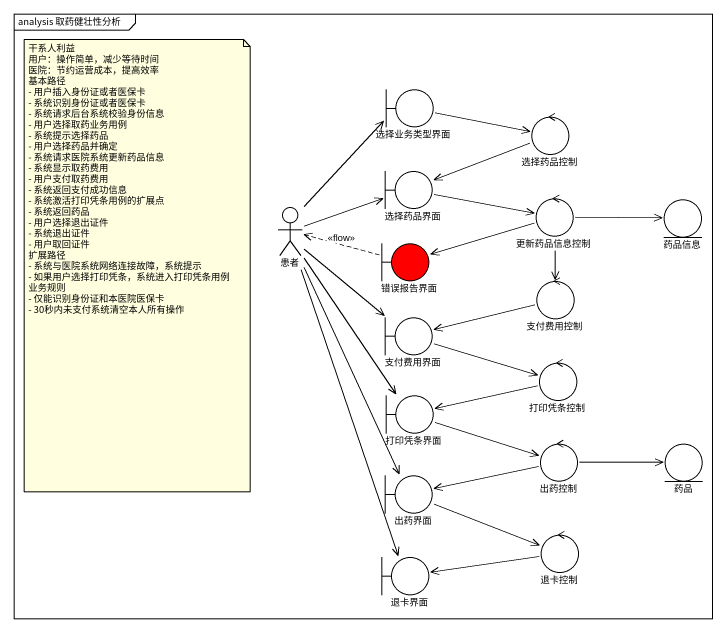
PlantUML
@startuml
mainframe analysis 取药健壮性分析
boundary 选择业务类型界面
control 选择药品控制
boundary 选择药品界面
control 更新药品信息控制
entity 药品信息
actor 患者
boundary 错误报告界面 #FF0000
control 支付费用控制
boundary 支付费用界面
boundary 打印凭条界面
control 打印凭条控制
control 出药控制
entity 药品
boundary 出药界面
control 退卡控制
boundary 退卡界面
选择业务类型界面 -right-> 选择药品控制
选择药品控制 -left-> 选择药品界面
选择药品界面 -right-> 更新药品信息控制
更新药品信息控制 -right-> 药品信息
更新药品信息控制 -left-> 错误报告界面
更新药品信息控制 --> 支付费用控制
患者 -up-> 选择业务类型界面
患者 -right-> 选择药品界面
患者 --> 支付费用界面
患者 --> 打印凭条界面
患者 --> 出药界面
患者 --> 退卡界面
错误报告界面 .left.> 患者 : <<flow>>
支付费用控制 -left-> 支付费用界面
支付费用界面 -right-> 打印凭条控制
打印凭条界面 -right-> 出药控制
打印凭条控制 -left-> 打印凭条界面
出药控制 -right-> 药品
出药控制 -left-> 出药界面
出药界面 -right-> 退卡控制
退卡控制 -left-> 退卡界面
note as N1
  干系人利益
  用户：操作简单，减少等待时间
  医院：节约运营成本，提高效率
  基本路径
  - 用户插入身份证或者医保卡
  - 系统识别身份证或者医保卡
  - 系统请求后台系统校验身份信息
  - 用户选择取药业务用例
  - 系统提示选择药品
  - 用户选择药品并确定
  - 系统请求医院系统更新药品信息
  - 系统显示取药费用
  - 用户支付取药费用
  - 系统返回支付成功信息
  - 系统激活打印凭条用例的扩展点
  - 系统返回药品
  - 用户选择退出证件
  - 系统退出证件
  - 用户取回证件
  扩展路径
  - 系统与医院系统网络连接故障，系统提示
  - 如果用户选择打印凭条，系统进入打印凭条用例
  业务规则
  - 仅能识别身份证和本医院医保卡
  - 30秒内未支付系统清空本人所有操作
end note
@enduml
